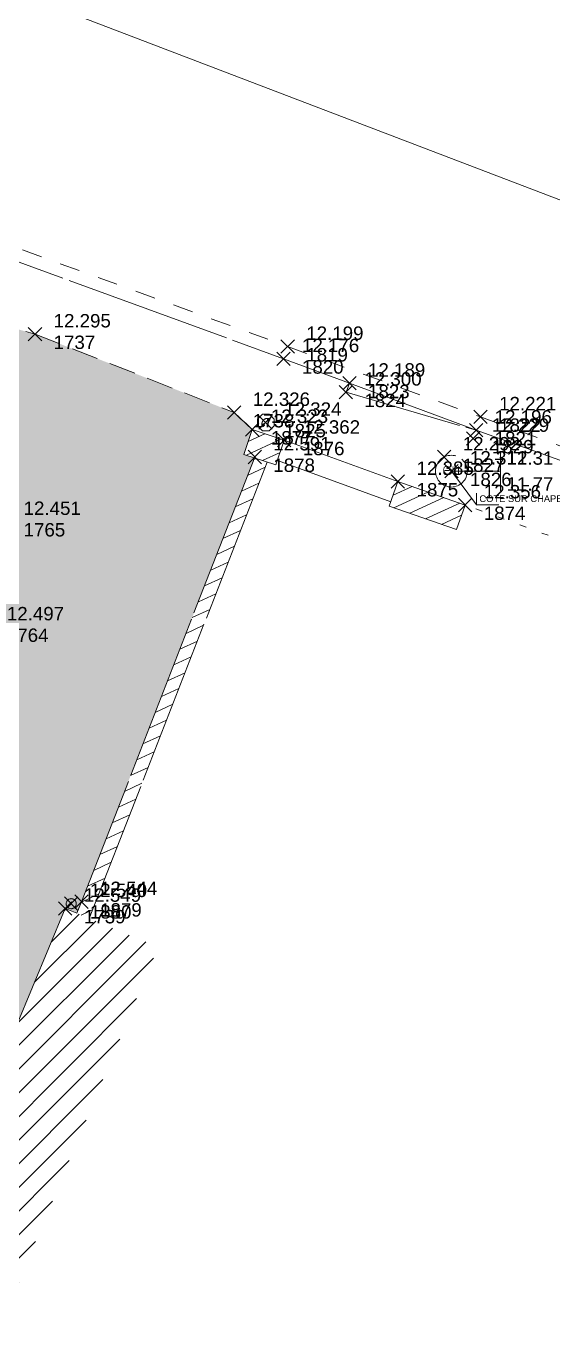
# Model space of a CAD drawing. Header units: metres. Extents: x 1224602 to 1224842, y 7187490 to 7187733.
# Drawn here: x 1224769.82 to 1224777.69, y 7187680.87 to 7187700.34 of the extents above; entities that cross this region are included whole.
import ezdxf
from ezdxf.enums import TextEntityAlignment as Align

# ---------------------------------------------------------------- set-up
doc = ezdxf.new("R2010")
doc.units = ezdxf.units.M
doc.header["$PDMODE"] = 3
doc.header["$PDSIZE"] = 0.1
for name, pattern in [('LL_0822', [2.5, 2.5, 0]), ('LL_0824', [0.35, 0.1, -0.25]), ('LL_0829', [0.6, 0.3, -0.3]), ('RL_1105', [2.5, 2.5, 0]), ('SL_1144', [2.5, 2.5, 0]), ('SL_1146', [2.5, 2.5, 0]), ('Socle_Continu', [2.5, 2.5, 0]), ('TL_1182', [0.6, 0.4, -0.2])]:
    doc.linetypes.add(name, pattern=pattern)
for name, color, linetype, lineweight in [('BATIH_SCS', 201, 'Socle_Continu', 13), ('CLOTH_SCS', 212, 'Socle_Continu', 13), ('CLOTU_SCS', 212, 'Socle_Continu', 13), ('JARDH_PSS', 82, 'Socle_Continu', 13), ('JARDI_SCS', 82, 'Socle_Continu', 13), ('SIGTA_SCI', 7, 'Socle_Continu', 13), ('SIGTM_SCI', 1, 'Socle_Continu', 13), ('SIGTO_SCI', 255, 'Socle_Continu', 13), ('TELEC_SCS', 3, 'Socle_Continu', 13), ('VOIRI_SCS', 7, 'Socle_Continu', 13)]:
    doc.layers.add(name, color=color, linetype=linetype, lineweight=lineweight)
for name, color, linetype, lineweight, true_color in [('BATIM_SCS', 7, 'Socle_Continu', 13, 0xdf7fff), ('EAUPL_PSS', 5, 'Socle_Continu', 13, 0x0000ff), ('EAUUS_PSI', 7, 'Socle_Continu', 13, 0x7f3f00), ('EAUUS_SCI', 7, 'Socle_Continu', 13, 0x7f3f00), ('EAUUS_SCS', 7, 'Socle_Continu', 13, 0x7f3f00), ('EAUUS_SCT', 7, 'Socle_Continu', 13, 0x7f3f00)]:
    doc.layers.add(name, color=color, linetype=linetype, lineweight=lineweight, true_color=true_color)
doc.styles.add('Reseaux', font='arial.ttf')
doc.styles.get("Standard").update_dxf_attribs({"font": 'arial.ttf'})
doc.linetypes.add('CL_0181', pattern='A,3,-0.15,0.4,-0.381,["eu",Standard,S=0.254,R=0,X=-0.2,Y=-0.1],-0.381,0.4,-0.15', length=4.862)

# ---------------------------------------------------------------- blocks, each defined once
blk = doc.blocks.new('YP_1521')
at = {"layer": 'SIGTO_SCI', "color": 7, "linetype": 'Socle_Continu'}
blk.add_point((0, 0), dxfattribs=at)
at = {"layer": 'SIGTA_SCI', "linetype": 'Socle_Continu'}
blk.add_attdef('ALT', (0.278, 0.099), '', height=0.2, dxfattribs=at)
at = {"layer": 'SIGTA_SCI', "linetype": 'Socle_Continu', "flags": 9}
blk.add_attdef('CALQUE_ALT', (1.69, -1.18), '', height=0.2, dxfattribs=at)
at = {"layer": 'SIGTM_SCI', "linetype": 'Socle_Continu'}
blk.add_attdef('MAT', (0.278, -0.223), '', height=0.2, dxfattribs=at)
at = {"layer": 'SIGTM_SCI', "linetype": 'Socle_Continu', "flags": 9}
blk.add_attdef('CALQUE_MAT', (1.69, -1.501), '', height=0.2, dxfattribs=at)
at = {"layer": 'SIGTO_SCI', "linetype": 'Socle_Continu', "flags": 9}
for tag, p in [('ID', (1.69, 0.105)), ('NATURE', (1.69, -0.216)), ('FAMILLE', (1.69, -0.538)), ('CALQUE', (1.69, -0.859)), ('PCRS', (1.69, -1.823))]:
    blk.add_attdef(tag, p, '', height=0.2, dxfattribs=at)
blk = doc.blocks.new('LP_0842')
at = {"layer": 'VOIRI_SCS', "linetype": 'Socle_Continu', "flags": 128}
blk.add_lwpolyline([(1, 0), (1, 0.5), (0, 0)], dxfattribs=at)
at = {"layer": 'VOIRI_SCS', "linetype": 'Socle_Continu', "flags": 9}
for tag, p in [('ID', (1.4875, 0.6136)), ('NATURE', (1.4875, 0.2923)), ('FAMILLE', (1.4875, -0.029)), ('CALQUE', (1.4875, -0.3503)), ('PCRS', (1.4875, -0.6715))]:
    blk.add_attdef(tag, p, '', height=0.2, dxfattribs=at)
blk = doc.blocks.new('IP_0641')
at = {"layer": 'TELEC_SCS', "linetype": 'Socle_Continu'}
h = blk.add_hatch(color=256, dxfattribs=at)
edge = h.paths.add_edge_path()
edge.add_ellipse((0.09, 0.082), major_axis=(0.0254, 0.0254), ratio=1, start_angle=269.1533, end_angle=449.1533, ccw=False)
edge.add_ellipse((0.09, 0.082), major_axis=(0.0254, 0.0254), ratio=1, start_angle=89.1533, end_angle=269.1533, ccw=False)
h = blk.add_hatch(color=256, dxfattribs=at)
edge = h.paths.add_edge_path()
edge.add_ellipse((-0.074, -0.082), major_axis=(0.0254, 0.0254), ratio=1, start_angle=269.0978, end_angle=449.0978, ccw=False)
edge.add_ellipse((-0.074, -0.082), major_axis=(0.0254, 0.0254), ratio=1, start_angle=89.0978, end_angle=269.0978, ccw=False)
at = {"layer": 'TELEC_SCS', "linetype": 'Socle_Continu', "flags": 128}
blk.add_lwpolyline([(0.109, -0.25), (0.257, -0.102), (0.257, 0.102), (0.109, 0.25), (-0.094, 0.25), (-0.243, 0.102), (-0.243, -0.102), (-0.094, -0.25)], close=True, dxfattribs=at)
at = {"layer": 'TELEC_SCS', "linetype": 'Socle_Continu'}
for points in [[(0.09, 0.118, 0.04668), (0.058, 0.121, 0.098491), (-0.007, 0.108, 0.098491), (-0.063, 0.071, 0.098491), (-0.1, 0.015, 0.098491), (-0.113, -0.05, 0.04668), (-0.11, -0.082, 0.098491)], [(0.065, 0.108, 0.003694), (0.065, 0.107, 0.098491), (0.057, 0.096, 0.098491), (0.054, 0.082, 0.098491), (0.057, 0.068, 0.098491), (0.065, 0.057, 0.098491), (0.076, 0.049, 0.098491), (0.09, 0.046, 0.098491), (0.104, 0.049, 0.094763), (0.115, 0.056, 0.098491)], [(0.115, 0.056, 0.003694), (0.115, 0.057, 0.098491), (0.123, 0.068, 0.098491), (0.126, 0.082, 0.098491), (0.123, 0.096, 0.098491), (0.115, 0.107, 0.098491), (0.104, 0.115, 0.098491), (0.09, 0.118, 0.098491), (0.076, 0.115, 0.094763), (0.065, 0.108, 0.098491)], [(-0.099, -0.056, 0.003937), (-0.1, -0.057, 0.098491), (-0.107, -0.068, 0.098491), (-0.11, -0.082, 0.098491), (-0.107, -0.096, 0.098491), (-0.1, -0.107, 0.098491), (-0.088, -0.115, 0.098491), (-0.074, -0.118, 0.098491), (-0.06, -0.115, 0.094518), (-0.049, -0.108, 0.098491)], [(-0.049, -0.108, 0.003937), (-0.049, -0.107, 0.098491), (-0.041, -0.096, 0.098491), (-0.038, -0.082, 0.098491), (-0.041, -0.068, 0.098491), (-0.049, -0.057, 0.098491), (-0.06, -0.049, 0.098491), (-0.074, -0.046, 0.098491), (-0.088, -0.049, 0.094518), (-0.099, -0.056, 0.098491)]]:
    blk.add_lwpolyline(points, format="xyb", dxfattribs=at)
at = {"layer": 'TELEC_SCS', "linetype": 'Socle_Continu', "flags": 9}
for tag, p in [('NATURE', (0.795, 0.248)), ('ID', (0.795, 0.57)), ('FAMILLE', (0.795, -0.073)), ('CALQUE', (0.795, -0.394)), ('PCRS', (0.795, -0.715))]:
    blk.add_attdef(tag, p, '', height=0.2, dxfattribs=at)
blk = doc.blocks.new('CP_0162')
at = {"layer": 'EAUUS_SCS', "linetype": 'Socle_Continu', "const_width": 0.025, "flags": 128}
for points in [[(-0.063, -0.111), (-0.174, -0.111, -0.405328), (-0.241, -0.045), (-0.241, 0.067, -0.999132), (-0.063, 0.067), (-0.063, 0.022), (-0.218, 0.022)], [(0.048, 0.155), (0.048, -0.034, 0.410802), (0.125, -0.111), (0.225, -0.111), (0.225, 0.155)]]:
    blk.add_lwpolyline(points, format="xyb", dxfattribs=at)
at = {"layer": 'EAUUS_SCS', "linetype": 'Socle_Continu'}
blk.add_circle((0, 0), 0.5, dxfattribs=at)
at = {"layer": 'EAUUS_SCS', "linetype": 'Socle_Continu', "flags": 9}
for tag, p in [('ID', (0.918, 0.522)), ('NATURE', (0.918, 0.2)), ('FAMILLE', (0.918, -0.121)), ('CALQUE', (0.918, -0.442)), ('PCRS', (0.918, -0.763))]:
    blk.add_attdef(tag, p, '', height=0.2, dxfattribs=at)
blk = doc.blocks.new('BP_2058')
at = {"layer": 'EAUPL_PSS', "linetype": 'Socle_Continu'}
blk.add_circle((0, 0), 0.075, dxfattribs=at)
at = {"layer": 'EAUPL_PSS', "linetype": 'Socle_Continu', "flags": 9}
for tag, p in [('ID', (0.501, -0.1)), ('NATURE', (0.501, -0.421)), ('FAMILLE', (0.501, -0.742)), ('CALQUE', (0.501, -1.064)), ('PCRS', (0.501, -1.385))]:
    blk.add_attdef(tag, p, '', height=0.2, dxfattribs=at)
blk = doc.blocks.new('*U92')
at = {"layer": 'EAUUS_SCI', "linetype": 'Socle_Continu'}
blk.add_line((0.747, -1.011), (0, 0), dxfattribs=at)
at = {"layer": 'EAUUS_SCI', "linetype": 'Socle_Continu', "flags": 128}
blk.add_lwpolyline([(1.42, -1.011), (0.747, -1.011), (0.747, -0.654)], dxfattribs=at)
at = {"layer": 'EAUUS_SCI', "linetype": 'Socle_Continu'}
blk.add_point((0, 0), dxfattribs=at)
at = {"layer": 'EAUUS_SCI', "linetype": 'Socle_Continu', "flags": 9}
for tag, p in [('NATURE', (1.967, -0.177)), ('ID', (1.967, 0.144)), ('FAMILLE', (1.967, -0.499)), ('CALQUE', (1.967, -0.82)), ('PCRS', (1.967, -1.141))]:
    blk.add_attdef(tag, p, '', height=0.2, dxfattribs=at)
at = {"layer": 'EAUUS_SCI', "linetype": 'Socle_Continu'}
blk.add_attdef('TXT', (0.836, -0.923), '', height=0.2, dxfattribs=at)
blk = doc.blocks.new('CP_2101')
at = {"layer": 'EAUUS_PSI', "linetype": 'Socle_Continu'}
blk.add_line((0.733, 0), (0, 0), dxfattribs=at)
at = {"layer": 'EAUUS_PSI', "linetype": 'Socle_Continu', "flags": 128}
blk.add_lwpolyline([(0.733, -0.3), (0.733, 0.3)], dxfattribs=at)
at = {"layer": 'EAUUS_PSI', "linetype": 'Socle_Continu'}
blk.add_point((0, 0), dxfattribs=at)
at = {"layer": 'EAUUS_PSI', "linetype": 'Socle_Continu', "style": 'Reseaux', "flags": 9}
for tag, p in [('ID', (2.525, 0.541)), ('NATURE', (2.525, 0.22))]:
    blk.add_attdef(tag, p, '', height=0.2, dxfattribs=at)
at = {"layer": 'EAUUS_PSI', "linetype": 'Socle_Continu'}
for tag, p in [('TAMPON', (0.824, 0.196)), ('RADIER', (0.824, -0.192))]:
    blk.add_attdef(tag, text='', height=0.2, dxfattribs=at).set_placement(p, align=Align.MIDDLE_LEFT)
at = {"layer": 'EAUUS_PSI', "linetype": 'Socle_Continu', "flags": 9}
for tag, p in [('FAMILLE', (2.525, -0.101)), ('CALQUE', (2.525, -0.423))]:
    blk.add_attdef(tag, p, '', height=0.2, dxfattribs=at)

msp = doc.modelspace()

# ---------------------------------------------------------------- hatches: boundary and pattern name
at = {"layer": 'BATIH_SCS', "linetype": 'Socle_Continu'}
h = msp.add_hatch(dxfattribs=at)
h.set_pattern_fill('RL_1107', color=256, pattern_type=2)
h.set_pattern_definition([(45, (1221702.8954, 7185959.67172), (-0.176776695, 0.176776695), [])])
h.paths.add_polyline_path([(1224771.792, 7187686.577), (1224770.407, 7187687.153), (1224766.681, 7187678.185), (1224768.066, 7187677.609)])
at = {"layer": 'CLOTH_SCS', "linetype": 'Socle_Continu'}
h = msp.add_hatch(dxfattribs=at)
h.set_pattern_fill('SL_1144', color=256, angle=340, pattern_type=2)
h.set_pattern_definition([(25, (8.38093, 17.99265), (-0.0739581958046, 0.1586038627314), [])])
h.paths.add_polyline_path([(1224773.199, 7187694.307), (1224773.075, 7187693.937), (1224773.553, 7187693.778), (1224773.677, 7187694.147)])
h = msp.add_hatch(dxfattribs=at)
h.set_pattern_fill('SL_1144', color=256, angle=340, pattern_type=2)
h.set_pattern_definition([(25, (7.85034, 17.04813), (-0.0739581958046, 0.1586038627314), [])])
h.paths.add_polyline_path([(1224773.232, 7187693.885), (1224770.582, 7187687.08), (1224770.766, 7187687.004), (1224773.422, 7187693.821)])
h = msp.add_hatch(dxfattribs=at)
h.set_pattern_fill('SL_1144', color=256, angle=340, pattern_type=2)
h.set_pattern_definition([(25, (10.81465, 17.1225), (-0.0739581958046, 0.1586038627314), [])])
h.paths.add_polyline_path([(1224775.375, 7187693.531), (1224775.246, 7187693.163), (1224776.25, 7187692.812), (1224776.379, 7187693.18)])
at = {"layer": 'JARDH_PSS', "linetype": 'Socle_Continu'}
h = msp.add_hatch(dxfattribs=at)
h.set_pattern_fill('TL_2777', color=256, scale=0.5, pattern_type=2)
h.set_pattern_definition([(90, (51.4353, -59.51156), (-0.3535533905, 0.3535533905), [0.09375, -0.6133567815]), (45, (51.4353, -59.51156), (-0.353553390593, 0.353553390593), [0.09375, -0.40625]), (135, (51.4353, -59.51156), (-0.353553390593, -0.353553390593), [0.09375, -0.40625])])
h.paths.add_polyline_path([(1224770.407, 7187687.153), (1224770.582, 7187687.08), (1224770.649, 7187687.254), (1224773.232, 7187693.885), (1224773.075, 7187693.937), (1224773.199, 7187694.307), (1224772.929, 7187694.562), (1224769.955, 7187695.734), (1224766.927, 7187696.583), (1224766.097, 7187696.818), (1224767.269, 7187695.858), (1224768.344, 7187694.578), (1224769.507, 7187692.933), (1224769.257, 7187691.358), (1224768.668, 7187687.614), (1224768.206, 7187684.685), (1224768.063, 7187683.524), (1224767.185, 7187682.315), (1224766.102, 7187681.576), (1224764.884, 7187680.428), (1224763.383, 7187680.019), (1224761.745, 7187679.544), (1224760.186, 7187679.724), (1224758.827, 7187680.346), (1224757.884, 7187681.237), (1224756.719, 7187681.531), (1224755.003, 7187682.665), (1224753.54, 7187684.655), (1224752.425, 7187686.206), (1224752.041, 7187687.854), (1224751.92, 7187688.867), (1224751.492, 7187688.569), (1224750.454, 7187685.593), (1224749.558, 7187683.57), (1224749.274, 7187682.699), (1224749.632, 7187682.537), (1224751.903, 7187681.541), (1224751.662, 7187680.869), (1224751.571, 7187680.615), (1224765.172, 7187674.502), (1224765.215, 7187674.552), (1224765.732, 7187675.813), (1224766.115, 7187676.752), (1224766.681, 7187678.185)])
edge = h.paths.add_edge_path(flags=16)
edge.add_ellipse((1224765.043, 7187680.134), major_axis=(-0.303, 0.303), ratio=1, start_angle=125.1518, end_angle=131.276, ccw=False)
edge.add_ellipse((1224765.01, 7187679.95), major_axis=(-0.171, 0.171), ratio=1, start_angle=112.5, end_angle=125.2193, ccw=False)
edge = h.paths.add_edge_path(flags=16)
edge.add_ellipse((1224765.11, 7187679.932), major_axis=(0.22, 0.22), ratio=1, start_angle=135.477, end_angle=151.0505, ccw=False)
edge.add_ellipse((1224765.368, 7187679.936), major_axis=(-0.403, 0.403), ratio=1, start_angle=35.2057, end_angle=45, ccw=False)
edge.add_ellipse((1224765.817, 7187679.86), major_axis=(0.725, 0.725), ratio=1, start_angle=118.3033, end_angle=125.3344, ccw=False)
edge.add_ellipse((1224765.518, 7187680.403), major_axis=(-0.511, 0.511), ratio=1, start_angle=61.2601, end_angle=67.5, ccw=False)
edge.add_ellipse((1224765.184, 7187680.307), major_axis=(-0.265, 0.265), ratio=1, start_angle=47.1703, end_angle=61.449, ccw=False)
edge.add_ellipse((1224765.016, 7187680.301), major_axis=(0.146, 0.146), ratio=1, start_angle=115.9042, end_angle=135, ccw=False)
edge.add_ellipse((1224765.184, 7187680.307), major_axis=(-0.265, 0.265), ratio=1, start_angle=47.1703, end_angle=61.449)
edge.add_ellipse((1224765.518, 7187680.403), major_axis=(-0.511, 0.511), ratio=1, start_angle=61.2601, end_angle=67.5)
edge.add_ellipse((1224765.518, 7187680.403), major_axis=(-0.511, 0.511), ratio=0.999999, start_angle=67.5, end_angle=70.4635, ccw=False)
edge.add_ellipse((1224765.518, 7187680.403), major_axis=(-0.511, 0.511), ratio=1, start_angle=61.2601, end_angle=67.5, ccw=False)
edge.add_ellipse((1224765.817, 7187679.86), major_axis=(0.725, 0.725), ratio=1, start_angle=118.3033, end_angle=125.3344)
edge.add_ellipse((1224765.368, 7187679.936), major_axis=(-0.403, 0.403), ratio=1, start_angle=35.2057, end_angle=45)
edge.add_ellipse((1224765.11, 7187679.932), major_axis=(0.22, 0.22), ratio=1, start_angle=135.477, end_angle=151.0505)
edge.add_ellipse((1224764.996, 7187679.9), major_axis=(-0.137, 0.137), ratio=1, start_angle=61.1844, end_angle=67.5)
edge.add_ellipse((1224764.996, 7187679.9), major_axis=(-0.137, 0.137), ratio=1, start_angle=67.5, end_angle=82.627)
edge.add_ellipse((1224764.979, 7187679.889), major_axis=(-0.122, 0.122), ratio=0.999999, start_angle=83.2891, end_angle=90)
edge.add_ellipse((1224764.979, 7187679.889), major_axis=(0.122, 0.122), ratio=1, start_angle=180, end_angle=196.3758)
edge.add_ellipse((1224765.01, 7187679.95), major_axis=(-0.171, 0.171), ratio=1, start_angle=106.7809, end_angle=112.5)
edge.add_ellipse((1224764.979, 7187679.889), major_axis=(0.122, 0.122), ratio=1, start_angle=180, end_angle=196.3758, ccw=False)
edge.add_ellipse((1224764.996, 7187679.9), major_axis=(-0.137, 0.137), ratio=1, start_angle=67.5, end_angle=82.627, ccw=False)
edge.add_ellipse((1224764.996, 7187679.9), major_axis=(-0.137, 0.137), ratio=1, start_angle=61.1844, end_angle=67.5, ccw=False)
edge = h.paths.add_edge_path(flags=16)
edge.add_ellipse((1224764.626, 7187680.351), major_axis=(-0.712, 0.712), ratio=1, start_angle=184.1913, end_angle=190.5786, ccw=False)
edge.add_ellipse((1224764.967, 7187680.056), major_axis=(0.393, 0.393), ratio=1, start_angle=270, end_angle=272.8252, ccw=False)
edge.add_ellipse((1224765.677, 7187680.407), major_axis=(-0.554, 0.554), ratio=1, start_angle=112.6312, end_angle=119.2352, ccw=False)
edge = h.paths.add_edge_path(flags=16)
edge.add_ellipse((1224765.191, 7187679.708), major_axis=(0.0964, 0.0964), ratio=1, start_angle=225, end_angle=228.8918, ccw=False)
edge.add_ellipse((1224765.187, 7187679.741), major_axis=(-0.12, 0.12), ratio=1, start_angle=139.5398, end_angle=157.5, ccw=False)
edge = h.paths.add_edge_path(flags=16)
edge.add_ellipse((1224765.191, 7187679.708), major_axis=(0.0964, 0.0964), ratio=1, start_angle=204.5862, end_angle=225, ccw=False)
edge.add_ellipse((1224765.208, 7187679.748), major_axis=(-0.127, 0.127), ratio=0.999998, start_angle=112.5, end_angle=114.0078, ccw=False)
edge = h.paths.add_edge_path(flags=16)
edge.add_ellipse((1224765.299, 7187679.852), major_axis=(-0.225, 0.225), ratio=1, start_angle=80.0162, end_angle=90)
edge.add_ellipse((1224765.299, 7187679.852), major_axis=(0.225, 0.225), ratio=0.999999, start_angle=180, end_angle=183.8006)
edge.add_ellipse((1224765.208, 7187679.748), major_axis=(0.127, 0.127), ratio=1, start_angle=183.7713, end_angle=202.5, ccw=False)
edge.add_ellipse((1224765.299, 7187679.852), major_axis=(-0.225, 0.225), ratio=1, start_angle=80.0162, end_angle=90, ccw=False)
edge.add_ellipse((1224765.527, 7187680.014), major_axis=(0.423, 0.423), ratio=1, start_angle=161.1383, end_angle=170.1832)
edge = h.paths.add_edge_path(flags=16)
edge.add_ellipse((1224765.133, 7187679.855), major_axis=(-0.209, 0.209), ratio=1, start_angle=160.5239, end_angle=174.9954, ccw=False)
edge.add_ellipse((1224764.967, 7187680.056), major_axis=(-0.393, 0.393), ratio=1, start_angle=174.8282, end_angle=180, ccw=False)
edge = h.paths.add_edge_path(flags=16)
edge.add_ellipse((1224765.424, 7187680.152), major_axis=(0.293, 0.293), ratio=1, start_angle=67.5, end_angle=73.1065, ccw=False)
edge.add_ellipse((1224765.545, 7187679.924), major_axis=(-0.476, 0.476), ratio=1, start_angle=-16.9672, end_angle=-14.278, ccw=False)
edge = h.paths.add_edge_path(flags=16)
edge.add_ellipse((1224765.581, 7187679.769), major_axis=(0.0911, 0.0911), ratio=1, start_angle=247.5, end_angle=266.9788, ccw=False)
edge.add_ellipse((1224765.581, 7187679.769), major_axis=(0.0911, 0.0911), ratio=1, start_angle=240.8469, end_angle=247.5, ccw=False)
edge = h.paths.add_edge_path(flags=16)
edge.add_ellipse((1224765.562, 7187679.84), major_axis=(-0.143, 0.143), ratio=1, start_angle=135, end_angle=150.4035, ccw=False)
edge.add_ellipse((1224765.562, 7187679.84), major_axis=(-0.143, 0.143), ratio=1, start_angle=131.0986, end_angle=135, ccw=False)
edge.add_ellipse((1224765.574, 7187680.037), major_axis=(-0.283, 0.283), ratio=1, start_angle=119.0427, end_angle=131.2822, ccw=False)
edge = h.paths.add_edge_path(flags=16)
edge.add_ellipse((1224765.377, 7187680.349), major_axis=(-0.15, 0.15), ratio=0.999999, start_angle=-67.5, end_angle=-62.5721, ccw=False)
edge.add_ellipse((1224765.38, 7187680.353), major_axis=(-0.146, 0.146), ratio=1, start_angle=-62.2152, end_angle=-45, ccw=False)
edge = h.paths.add_edge_path(flags=16)
edge.add_ellipse((1224765.382, 7187680.292), major_axis=(-0.19, 0.19), ratio=1, start_angle=-43.7197, end_angle=-28.3803, ccw=False)
edge.add_ellipse((1224765.424, 7187680.152), major_axis=(0.293, 0.293), ratio=1, start_angle=61.6184, end_angle=67.5, ccw=False)
edge = h.paths.add_edge_path(flags=16)
edge.add_ellipse((1224764.754, 7187679.816), major_axis=(0.686, 0.686), ratio=1, start_angle=319.1521, end_angle=321.4103, ccw=False)
edge.add_ellipse((1224765.216, 7187679.848), major_axis=(-0.358, 0.358), ratio=1, start_angle=225, end_angle=229.3156, ccw=False)
edge = h.paths.add_edge_path(flags=16)
edge.add_ellipse((1224765.569, 7187679.778), major_axis=(0.101, 0.101), ratio=1, start_angle=270, end_angle=292.3335, ccw=False)
edge.add_ellipse((1224765.467, 7187679.82), major_axis=(0.179, 0.179), ratio=1, start_angle=292.5, end_angle=309.0828, ccw=False)
edge.add_ellipse((1224765.216, 7187679.848), major_axis=(0.358, 0.358), ratio=1, start_angle=308.8626, end_angle=315, ccw=False)
edge.add_ellipse((1224765.467, 7187679.82), major_axis=(0.179, 0.179), ratio=1, start_angle=292.5, end_angle=309.0828, ccw=False)
edge = h.paths.add_edge_path(flags=16)
edge.add_ellipse((1224765.368, 7187680.187), major_axis=(0.307, 0.307), ratio=1, start_angle=292.5, end_angle=300.0659, ccw=False)
edge.add_ellipse((1224765.538, 7187680.142), major_axis=(-0.182, 0.182), ratio=1, start_angle=210.0063, end_angle=225, ccw=False)
edge = h.paths.add_edge_path(flags=16)
edge.add_ellipse((1224765.37, 7187679.656), major_axis=(-0.517, 0.517), ratio=1, start_angle=-64.7454, end_angle=-56.7578, ccw=False)
edge.add_ellipse((1224765.475, 7187679.945), major_axis=(-0.3, 0.3), ratio=1, start_angle=-76.1363, end_angle=-67.5, ccw=False)
edge.add_ellipse((1224764.966, 7187680.054), major_axis=(-0.512, 0.512), ratio=1, start_angle=248.218, end_angle=253.6576, ccw=False)
edge = h.paths.add_edge_path(flags=16)
edge.add_ellipse((1224765.334, 7187680.29), major_axis=(0.202, 0.202), ratio=0.999999, start_angle=354.5041, end_angle=360, ccw=False)
edge.add_ellipse((1224765.21, 7187680.188), major_axis=(-0.315, 0.315), ratio=1, start_angle=253.5821, end_angle=264.5255, ccw=False)
edge.add_ellipse((1224765.334, 7187680.29), major_axis=(0.202, 0.202), ratio=1, start_angle=360, end_angle=369.2557, ccw=False)
edge = h.paths.add_edge_path(flags=16)
edge.add_ellipse((1224765.614, 7187680.143), major_axis=(0.128, 0.128), ratio=1, start_angle=316.2577, end_angle=336.5349, ccw=False)
edge.add_ellipse((1224765.616, 7187680.142), major_axis=(0.127, 0.127), ratio=1, start_angle=337.5, end_angle=357.4352)
edge.add_ellipse((1224765.563, 7187680.092), major_axis=(-0.179, 0.179), ratio=0.999999, start_angle=267.6792, end_angle=270)
edge.add_ellipse((1224765.563, 7187680.092), major_axis=(0.179, 0.179), ratio=1, start_angle=0, end_angle=13.917, ccw=False)
edge.add_ellipse((1224765.616, 7187680.142), major_axis=(0.127, 0.127), ratio=1, start_angle=337.5, end_angle=357.4352, ccw=False)

# ---------------------------------------------------------------- linework, layer by layer
at = {"layer": 'BATIM_SCS', "linetype": 'RL_1105'}
for points in [[(1224766.681, 7187678.185, 12.547), (1224770.407, 7187687.153, 12.549)], [(1224770.407, 7187687.153, 12.549), (1224770.582, 7187687.08, 12.534)]]:
    msp.add_polyline3d(points, dxfattribs=at)
at = {"layer": 'CLOTU_SCS', "linetype": 'SL_1144'}
for points in [[(1224773.677, 7187694.147, 12.362), (1224773.553, 7187693.778, 12.558), (1224773.075, 7187693.937, 12.557), (1224773.199, 7187694.307, 12.323)], [(1224773.677, 7187694.147, 12.362), (1224773.199, 7187694.307, 12.323)], [(1224773.236, 7187693.897, 12.591), (1224770.649, 7187687.254, 12.544), (1224770.582, 7187687.08, 12.534)], [(1224773.422, 7187693.821, 12.571), (1224770.766, 7187687.004, 12.526)], [(1224776.379, 7187693.18, 12.356), (1224776.25, 7187692.812, 12.367), (1224775.246, 7187693.163, 12.39), (1224775.375, 7187693.531, 12.385)], [(1224776.379, 7187693.18, 12.356), (1224775.375, 7187693.531, 12.385)]]:
    msp.add_polyline3d(points, dxfattribs=at)
at = {"layer": 'CLOTU_SCS', "linetype": 'SL_1146'}
for points in [[(1224775.375, 7187693.531, 12.385), (1224773.677, 7187694.147, 12.362)], [(1224775.269, 7187693.229, 12.389), (1224773.575, 7187693.844, 12.555)]]:
    msp.add_polyline3d(points, dxfattribs=at)
at = {"layer": 'EAUUS_SCT', "linetype": 'CL_0181'}
msp.add_polyline3d([(1224801.657, 7187688.62, 11.1), (1224766.157, 7187702.184, 10.91)], dxfattribs=at)
at = {"layer": 'JARDI_SCS', "linetype": 'TL_1182'}
msp.add_polyline3d([(1224749.274, 7187682.699, 12.055), (1224749.558, 7187683.57, 12.061), (1224750.454, 7187685.593, 12.089), (1224751.492, 7187688.569, 12.084), (1224751.92, 7187688.867, 12.105), (1224752.643, 7187690.831, 12.132), (1224753.904, 7187692.81, 12.155), (1224756.169, 7187694.852, 12.199), (1224759.146, 7187696.371, 12.21), (1224761.889, 7187697.025, 12.237), (1224762.961, 7187697.106, 12.26), (1224764.864, 7187697.079, 12.279), (1224766.097, 7187696.818, 12.278), (1224766.927, 7187696.583, 12.287), (1224769.955, 7187695.734, 12.295), (1224772.929, 7187694.562, 12.326), (1224773.199, 7187694.307, 12.323)], dxfattribs=at)
at = {"layer": 'VOIRI_SCS', "linetype": 'LL_0829'}
msp.add_polyline3d([(1224768.078, 7187697.607, 12.17), (1224773.728, 7187695.548, 12.199), (1224776.608, 7187694.496, 12.221), (1224779.623, 7187693.399, 12.239)], dxfattribs=at)
at = {"layer": 'VOIRI_SCS', "linetype": 'LL_0822'}
msp.add_polyline3d([(1224768.022, 7187697.426, 12.152), (1224773.664, 7187695.365, 12.176), (1224774.65, 7187694.999, 12.189), (1224776.541, 7187694.297, 12.196), (1224779.551, 7187693.215, 12.218)], dxfattribs=at)
at = {"layer": 'VOIRI_SCS', "linetype": 'LL_0824'}
msp.add_polyline3d([(1224780.579, 7187691.648, 12.388), (1224776.379, 7187693.18, 12.356)], dxfattribs=at)

# ---------------------------------------------------------------- block references
at = {"layer": 'EAUPL_PSS', "linetype": 'Socle_Continu'}
msp.add_blockref('BP_2058', (1224770.496, 7187687.224, 12.54), dxfattribs=at)
at = {"layer": 'EAUUS_PSI', "linetype": 'Socle_Continu'}
ref = msp.add_blockref('CP_2101', (1224776.173, 7187693.686, 12.311), dxfattribs=at)
ref.add_attrib('TAMPON', '12.31', dxfattribs={"linetype": 'Socle_Continu', "height": 0.2}).set_placement((1224776.997, 7187693.882), align=Align.MIDDLE_LEFT)
ref.add_attrib('RADIER', '11.77', dxfattribs={"linetype": 'Socle_Continu', "height": 0.2}).set_placement((1224776.997, 7187693.494), align=Align.MIDDLE_LEFT)
at = {"layer": 'EAUUS_SCI', "linetype": 'Socle_Continu'}
ref = msp.add_blockref('*U92', (1224776.173, 7187693.686, 12.311), dxfattribs=dict(at, xscale=0.5, yscale=0.5, zscale=0.5))
ref.add_attrib('TXT', 'COTE SUR CHAPEAU BETON', (1224776.591, 7187693.225), dxfattribs={"linetype": 'Socle_Continu', "height": 0.1})
at = {"layer": 'EAUUS_SCS', "linetype": 'Socle_Continu', "xscale": 0.4744035411897833, "yscale": 0.4744035411897833}
msp.add_blockref('CP_0162', (1224776.173, 7187693.686, 12.311), dxfattribs=at)
at = {"layer": 'SIGTO_SCI', "linetype": 'Socle_Continu'}
for p, values in [((1224769.955, 7187695.734, 12.295), {'ALT': '12.295', 'MAT': '1737'}), ((1224773.728, 7187695.548, 12.199), {'ALT': '12.199', 'MAT': '1819'}), ((1224773.664, 7187695.365, 12.176), {'ALT': '12.176', 'MAT': '1820'}), ((1224774.65, 7187694.999, 12.189), {'ALT': '12.189', 'MAT': '1823'}), ((1224774.596, 7187694.865, 12.3), {'ALT': '12.300', 'MAT': '1824'}), ((1224772.929, 7187694.562, 12.326), {'ALT': '12.326', 'MAT': '1738'}), ((1224773.399, 7187694.414, 12.324), {'ALT': '12.324', 'MAT': '1825'}), ((1224776.608, 7187694.496, 12.221), {'ALT': '12.221', 'MAT': '1822'}), ((1224773.199, 7187694.307, 12.323), {'ALT': '12.323', 'MAT': '1877'}), ((1224773.677, 7187694.147, 12.362), {'ALT': '12.362', 'MAT': '1876'}), ((1224776.5, 7187694.175, 12.229), {'ALT': '12.229', 'MAT': '1829'}), ((1224776.541, 7187694.297, 12.196), {'ALT': '12.196', 'MAT': '1821'}), ((1224773.236, 7187693.897, 12.591), {'ALT': '12.591', 'MAT': '1878'}), ((1224776.065, 7187693.897, 12.292), {'ALT': '12.292', 'MAT': '1827'}), ((1224776.173, 7187693.686, 12.311), {'ALT': '12.311', 'MAT': '1826'}), ((1224775.375, 7187693.531, 12.385), {'ALT': '12.385', 'MAT': '1875'}), ((1224776.379, 7187693.18, 12.356), {'ALT': '12.356', 'MAT': '1874'}), ((1224769.507, 7187692.933, 12.451), {'ALT': '12.451', 'MAT': '1765'}), ((1224769.257, 7187691.358, 12.497), {'ALT': '12.497', 'MAT': '1764'}), ((1224770.407, 7187687.153, 12.549), {'ALT': '12.549', 'MAT': '1739'}), ((1224770.496, 7187687.224, 12.54), {'ALT': '12.540', 'MAT': '1880'}), ((1224770.649, 7187687.254, 12.544), {'ALT': '12.544', 'MAT': '1879'})]:
    msp.add_blockref('YP_1521', p, dxfattribs=at).add_auto_attribs(values)
at = {"layer": 'TELEC_SCS', "linetype": 'Socle_Continu', "xscale": 0.5, "yscale": 0.5, "zscale": 0.5}
msp.add_blockref('IP_0641', (1224773.399, 7187694.414, 12.324), dxfattribs=at)
at = {"layer": 'VOIRI_SCS', "linetype": 'Socle_Continu', "xscale": 2.0164, "yscale": 0.2884062686714506, "zscale": 1.999999992516918, "rotation": 159.6318768019691}
msp.add_blockref('LP_0842', (1224776.541, 7187694.297, 12.196), dxfattribs=at)

doc.saveas('drawing.dxf')
